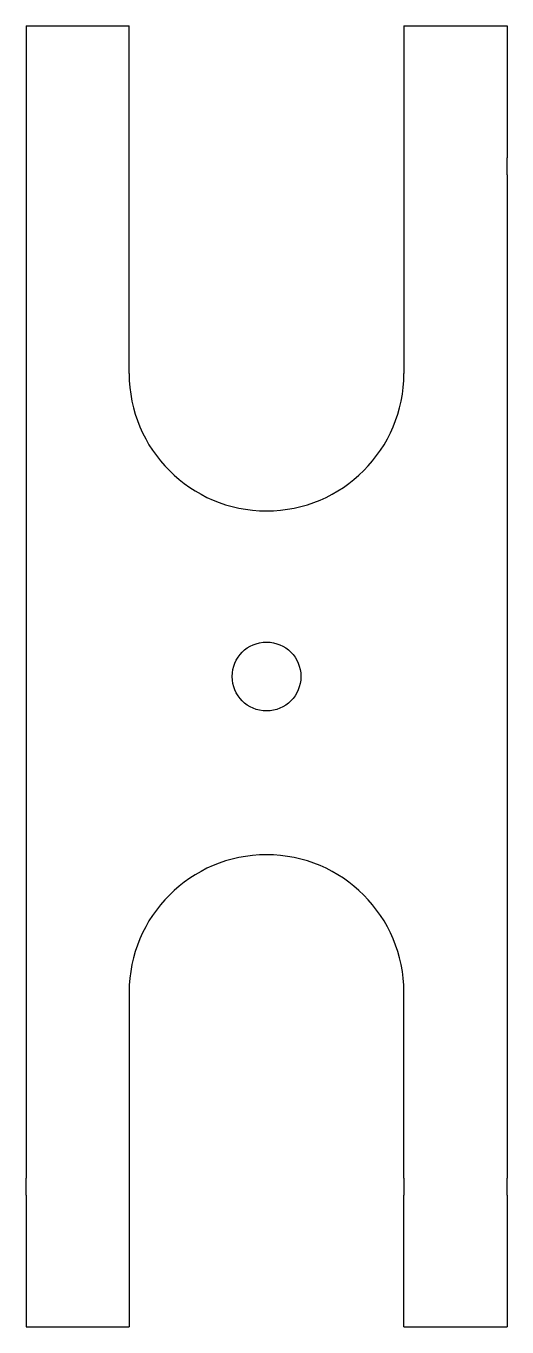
# Model space of a CAD drawing. Header units: millimetres. Extents: x 242 to 312, y 113 to 302.
import ezdxf

# ---------------------------------------------------------------- set-up
doc = ezdxf.new("R2010")
doc.units = ezdxf.units.MM
doc.layers.add('Default', color=7, linetype='Continuous')
doc.layers.add('SUPORTE_BODY_PUM', color=7, linetype='Continuous')

# ---------------------------------------------------------------- blocks, each defined once
blk = doc.blocks.new('SE')
at = {"layer": 'SUPORTE_BODY_PUM', "color": 7, "linetype": 'Continuous'}
for p, q in [((241.93, 301.97), (241.93, 282.82)), ((241.93, 301.97), (256.93, 301.97)), ((256.93, 282.82), (256.93, 301.97)), ((296.93, 301.97), (296.93, 282.82)), ((296.93, 301.97), (311.93, 301.97)), ((311.93, 301.97), (311.93, 282.82)), ((241.93, 282.82), (241.93, 280.31)), ((256.93, 280.31), (256.93, 282.82)), ((296.93, 282.82), (296.93, 280.31)), ((311.93, 280.31), (311.93, 282.82)), ((241.93, 280.31), (241.93, 134.45)), ((256.93, 251.46), (256.93, 280.31)), ((296.93, 280.31), (296.93, 251.46)), ((311.93, 280.31), (311.93, 134.45)), ((256.93, 161.46), (256.93, 134.45)), ((296.93, 134.45), (296.93, 161.46)), ((241.93, 131.94), (241.93, 134.45)), ((256.93, 134.45), (256.93, 131.94)), ((296.93, 134.45), (296.93, 131.94)), ((311.93, 131.94), (311.93, 134.45)), ((241.93, 131.94), (241.93, 112.8)), ((256.93, 131.94), (256.93, 112.8)), ((296.93, 112.8), (296.93, 131.94)), ((311.93, 131.94), (311.93, 112.8)), ((241.93, 112.8), (256.93, 112.8)), ((296.93, 112.8), (311.93, 112.8))]:
    blk.add_line(p, q, dxfattribs=at)
blk.add_circle((276.93, 207.38), 5, dxfattribs=at)
for centre, start, end in [((276.93, 251.46), 180, 0), ((276.93, 161.46), 0, 180)]:
    blk.add_arc(centre, 20, start, end, dxfattribs=at)

msp = doc.modelspace()

# ---------------------------------------------------------------- block references
at = {"layer": 'Default'}
msp.add_blockref('SE', (0, 0), dxfattribs=at)

doc.saveas('drawing.dxf')
